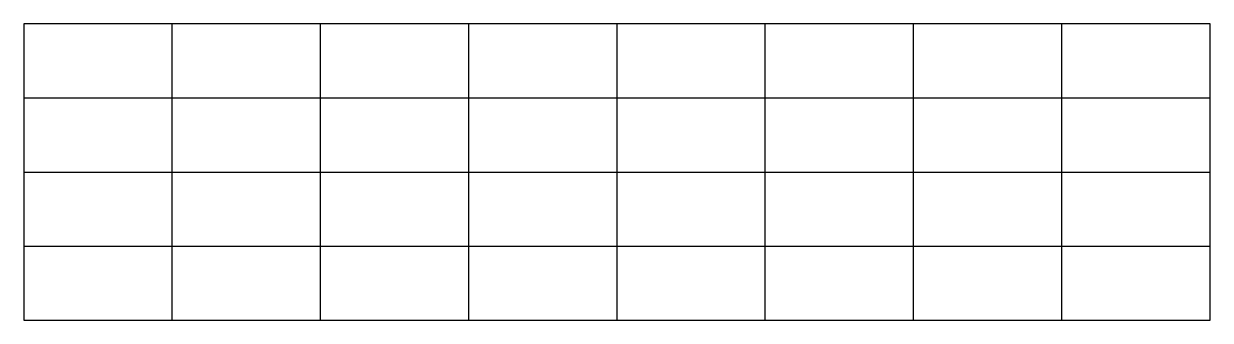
# Model space of a CAD drawing. Header units: metres. Extents: x 0 to 8, y 0 to 2.
import ezdxf

# ---------------------------------------------------------------- set-up
doc = ezdxf.new("R2010")
doc.units = ezdxf.units.M

msp = doc.modelspace()

# ---------------------------------------------------------------- linework, layer by layer
for p, q in [((1, 0), (1, 2)), ((2, 0), (2, 2)), ((3, 0), (3, 2)), ((4, 0), (4, 2)), ((5, 0), (5, 2)), ((6, 0), (6, 2)), ((7, 0), (7, 2)), ((0, 1.5), (8, 1.5)), ((0, 1), (8, 1)), ((0, 0.5), (8, 0.5))]:
    msp.add_line(p, q)
msp.add_lwpolyline([(0, 0), (8, 0), (8, 2), (0, 2)], close=True)

doc.saveas('drawing.dxf')
